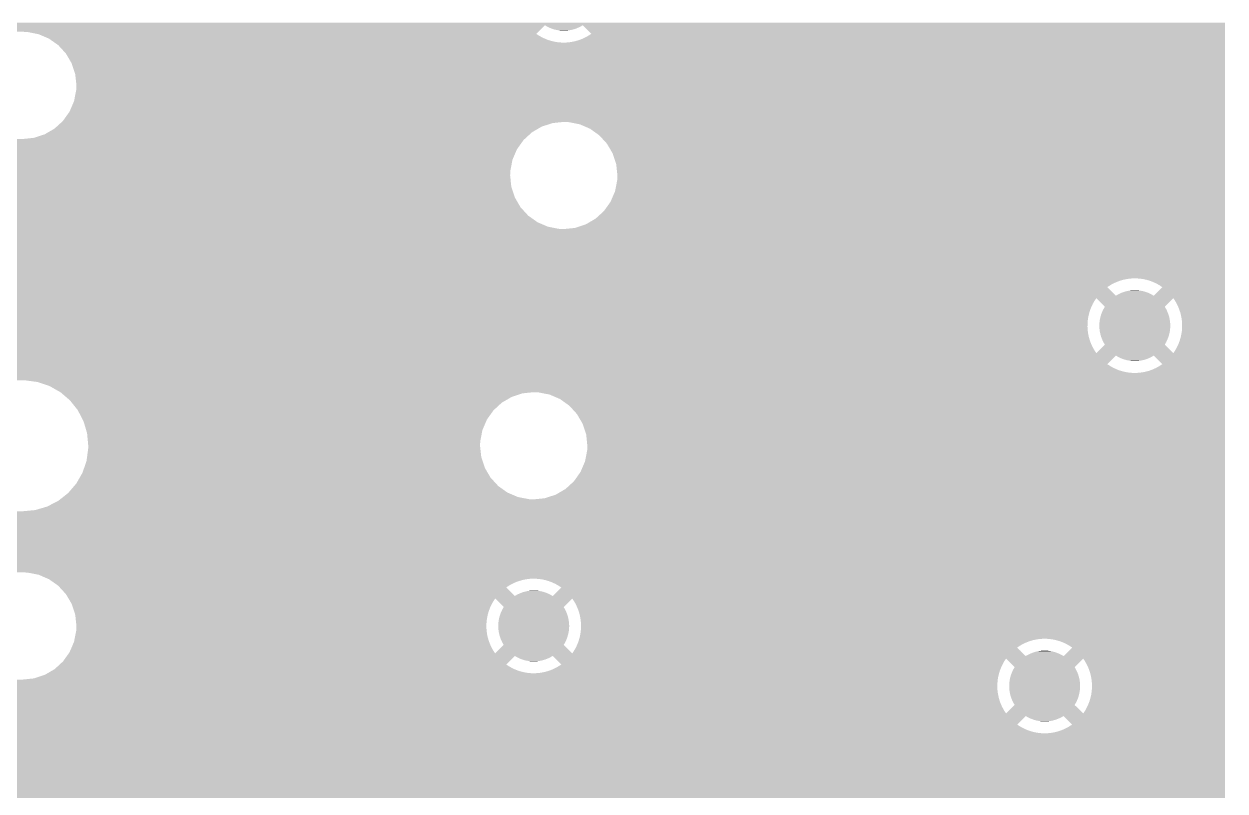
# Model space of a CAD drawing. Extents: x 295 to 953, y 10 to 290.
# Drawn here: x 526.61 to 549.96, y 198.64 to 213.56 of the extents above; entities that cross this region are included whole.
import ezdxf

# ---------------------------------------------------------------- set-up
doc = ezdxf.new("R2010")
doc.units = 0
doc.header["$LTSCALE"] = 5
doc.header["$MEASUREMENT"] = 0
doc.layers.add('GND', color=7, linetype='CONTINUOUS')

msp = doc.modelspace()

# ---------------------------------------------------------------- linework, layer by layer
at = {"layer": 'GND'}
for points in [[(522.43, 213.536), (522.402, 213.584), (549.956, 213.536), (549.956, 213.584)], [(522.459, 213.478), (522.43, 213.536), (536.677, 213.478), (536.735, 213.536)], [(522.484, 213.417), (522.459, 213.478), (536.617, 213.417), (536.677, 213.478)], [(522.487, 213.409), (522.484, 213.417), (536.608, 213.409), (536.617, 213.417)], [(526.68, 213.405), (526.588, 213.409), (536.604, 213.405), (536.608, 213.409)], [(526.859, 213.369), (526.68, 213.405), (536.569, 213.369), (536.604, 213.405)], [(526.896, 213.362), (526.859, 213.369), (536.58, 213.362), (536.569, 213.369)], [(536.77, 213.516), (536.735, 213.536), (537.438, 213.516), (537.471, 213.536)], [(536.784, 213.507), (536.77, 213.516), (537.421, 213.507), (537.438, 213.516)], [(536.82, 213.491), (536.784, 213.507), (537.388, 213.491), (537.421, 213.507)], [(536.836, 213.483), (536.82, 213.491), (537.369, 213.483), (537.388, 213.491)], [(536.873, 213.469), (536.836, 213.483), (537.335, 213.469), (537.369, 213.483)], [(536.889, 213.463), (536.873, 213.469), (537.316, 213.463), (537.335, 213.469)], [(536.928, 213.452), (536.889, 213.463), (537.281, 213.452), (537.316, 213.463)], [(536.944, 213.448), (536.928, 213.452), (537.261, 213.448), (537.281, 213.452)], [(536.984, 213.44), (536.944, 213.448), (537.225, 213.44), (537.261, 213.448)], [(536.999, 213.437), (536.984, 213.44), (537.204, 213.437), (537.225, 213.44)], [(537.042, 213.432), (536.999, 213.437), (537.169, 213.432), (537.204, 213.437)], [(537.056, 213.431), (537.042, 213.432), (537.142, 213.431), (537.169, 213.432)], [(537.112, 213.429), (537.056, 213.431), (537.112, 213.429), (537.142, 213.431)], [(537.638, 213.369), (537.471, 213.536), (549.956, 213.369), (549.956, 213.536)], [(537.617, 213.355), (537.638, 213.369), (549.956, 213.355), (549.956, 213.369)], [(526.963, 213.333), (526.896, 213.362), (536.624, 213.333), (536.58, 213.362)], [(527.038, 213.301), (526.963, 213.333), (536.681, 213.301), (536.624, 213.333)], [(527.098, 213.275), (527.038, 213.301), (536.736, 213.275), (536.681, 213.301)], [(527.101, 213.273), (527.098, 213.275), (536.74, 213.273), (536.736, 213.275)], [(527.135, 213.249), (527.101, 213.273), (536.801, 213.249), (536.74, 213.273)], [(527.162, 213.23), (527.135, 213.249), (536.864, 213.23), (536.801, 213.249)], [(527.183, 213.215), (527.162, 213.23), (536.928, 213.215), (536.864, 213.23)], [(527.197, 213.205), (527.183, 213.215), (536.993, 213.205), (536.928, 213.215)], [(527.205, 213.2), (527.197, 213.205), (537.058, 213.2), (536.993, 213.205)], [(527.206, 213.199), (527.205, 213.2), (537.123, 213.199), (537.058, 213.2)], [(527.278, 213.148), (527.206, 213.199), (549.956, 213.148), (549.956, 213.199)], [(527.427, 212.985), (527.278, 213.148), (549.956, 212.985), (549.956, 213.148)], [(537.123, 213.199), (537.189, 213.202), (549.956, 213.199), (549.956, 213.202)], [(537.189, 213.202), (537.254, 213.211), (549.956, 213.202), (549.956, 213.211)], [(537.254, 213.211), (537.318, 213.224), (549.956, 213.211), (549.956, 213.224)], [(537.318, 213.224), (537.381, 213.242), (549.956, 213.224), (549.956, 213.242)], [(537.381, 213.242), (537.443, 213.264), (549.956, 213.242), (549.956, 213.264)], [(537.443, 213.264), (537.503, 213.29), (549.956, 213.264), (549.956, 213.29)], [(537.503, 213.29), (537.561, 213.32), (549.956, 213.29), (549.956, 213.32)], [(537.561, 213.32), (537.617, 213.355), (549.956, 213.32), (549.956, 213.355)], [(527.538, 212.795), (527.427, 212.985), (549.956, 212.795), (549.956, 212.985)], [(527.607, 212.585), (527.538, 212.795), (549.956, 212.585), (549.956, 212.795)], [(527.631, 212.366), (527.607, 212.585), (549.956, 212.366), (549.956, 212.585)], [(527.584, 212.058), (527.626, 212.274), (549.956, 212.058), (549.956, 212.274)], [(527.626, 212.274), (527.631, 212.366), (549.956, 212.274), (549.956, 212.366)], [(527.497, 211.855), (527.584, 212.058), (549.956, 211.855), (549.956, 212.058)], [(527.369, 211.676), (527.497, 211.855), (549.956, 211.676), (549.956, 211.855)], [(527.08, 211.453), (527.207, 211.527), (536.484, 211.453), (536.611, 211.527)], [(527.207, 211.527), (527.247, 211.564), (536.611, 211.527), (536.675, 211.564)], [(527.247, 211.564), (527.323, 211.633), (536.675, 211.564), (536.884, 211.633)], [(527.323, 211.633), (527.348, 211.656), (536.884, 211.633), (537.103, 211.656)], [(527.348, 211.656), (527.369, 211.676), (549.956, 211.656), (549.956, 211.676)], [(537.195, 211.652), (537.103, 211.656), (549.956, 211.652), (549.956, 211.656)], [(537.279, 211.636), (537.195, 211.652), (549.956, 211.636), (549.956, 211.652)], [(537.412, 211.61), (537.279, 211.636), (549.956, 211.61), (549.956, 211.636)], [(537.614, 211.523), (537.412, 211.61), (549.956, 211.523), (549.956, 211.61)], [(537.794, 211.395), (537.614, 211.523), (549.956, 211.395), (549.956, 211.523)], [(517.399, 211.21), (517.446, 211.291), (536.255, 211.21), (536.313, 211.291)], [(517.446, 211.291), (517.452, 211.304), (536.313, 211.291), (536.322, 211.304)], [(517.452, 211.304), (517.462, 211.323), (536.322, 211.304), (536.343, 211.323)], [(526.588, 211.323), (526.807, 211.347), (536.343, 211.323), (536.368, 211.347)], [(526.807, 211.347), (527.016, 211.415), (536.368, 211.347), (536.444, 211.415)], [(527.016, 211.415), (527.08, 211.453), (536.444, 211.415), (536.484, 211.453)], [(537.943, 211.232), (537.794, 211.395), (549.956, 211.232), (549.956, 211.395)], [(511.399, 211.124), (511.399, 211.131), (536.194, 211.124), (536.199, 211.131)], [(511.399, 210.952), (511.399, 211.124), (536.12, 210.952), (536.194, 211.124)], [(517.347, 211.131), (517.399, 211.21), (536.199, 211.131), (536.255, 211.21)], [(538.054, 211.042), (537.943, 211.232), (549.956, 211.042), (549.956, 211.232)], [(538.123, 210.833), (538.054, 211.042), (549.956, 210.833), (549.956, 211.042)], [(516.565, 210.922), (516.535, 210.952), (536.107, 210.922), (536.12, 210.952)], [(516.781, 210.705), (516.565, 210.922), (536.065, 210.705), (536.107, 210.922)], [(538.146, 210.613), (538.123, 210.833), (549.956, 210.613), (549.956, 210.833)], [(516.677, 210.529), (516.759, 210.575), (536.07, 210.529), (536.065, 210.575)], [(516.759, 210.575), (516.818, 210.613), (536.065, 210.575), (536.061, 210.613)], [(516.852, 210.635), (516.781, 210.705), (536.062, 210.635), (536.065, 210.705)], [(516.818, 210.613), (516.838, 210.626), (536.061, 210.613), (536.061, 210.626)], [(516.838, 210.626), (516.852, 210.635), (536.061, 210.626), (536.062, 210.635)], [(538.142, 210.522), (538.146, 210.613), (549.956, 210.522), (549.956, 210.613)], [(516.053, 210.324), (516.146, 210.339), (536.107, 210.324), (536.102, 210.339)], [(516.146, 210.339), (516.238, 210.36), (536.102, 210.339), (536.095, 210.36)], [(516.238, 210.36), (516.329, 210.385), (536.095, 210.36), (536.087, 210.385)], [(516.329, 210.385), (516.357, 210.394), (536.087, 210.385), (536.084, 210.394)], [(516.357, 210.394), (516.419, 210.414), (536.084, 210.394), (536.082, 210.414)], [(516.419, 210.414), (516.506, 210.448), (536.082, 210.414), (536.078, 210.448)], [(516.506, 210.448), (516.593, 210.486), (536.078, 210.448), (536.074, 210.486)], [(516.593, 210.486), (516.677, 210.529), (536.074, 210.486), (536.07, 210.529)], [(538.1, 210.305), (538.142, 210.522), (549.956, 210.305), (549.956, 210.522)], [(511.399, 210.185), (511.399, 210.304), (536.153, 210.185), (536.114, 210.304)], [(511.399, 209.994), (511.399, 210.185), (536.264, 209.994), (536.153, 210.185)], [(515.772, 210.304), (515.866, 210.306), (536.114, 210.304), (536.113, 210.306)], [(515.866, 210.306), (515.96, 210.312), (536.113, 210.306), (536.111, 210.312)], [(515.96, 210.312), (516.053, 210.324), (536.111, 210.312), (536.107, 210.324)], [(537.885, 209.923), (538.013, 210.103), (549.956, 209.923), (549.956, 210.103)], [(538.013, 210.103), (538.1, 210.305), (549.956, 210.103), (549.956, 210.305)], [(511.399, 209.832), (511.399, 209.994), (536.413, 209.832), (536.264, 209.994)], [(537.722, 209.774), (537.885, 209.923), (549.956, 209.774), (549.956, 209.923)], [(511.399, 209.704), (511.399, 209.832), (536.593, 209.704), (536.413, 209.832)], [(511.399, 209.617), (511.399, 209.704), (536.795, 209.617), (536.593, 209.704)], [(537.323, 209.594), (537.532, 209.663), (549.956, 209.594), (549.956, 209.663)], [(537.532, 209.663), (537.722, 209.774), (549.956, 209.663), (549.956, 209.774)], [(511.399, 209.575), (511.399, 209.617), (537.012, 209.575), (536.795, 209.617)], [(511.399, 209.571), (511.399, 209.575), (537.103, 209.571), (537.012, 209.575)], [(511.399, 208.715), (511.399, 209.571), (549.956, 208.715), (549.956, 209.571)], [(537.103, 209.571), (537.323, 209.594), (549.956, 209.571), (549.956, 209.594)], [(511.399, 208.612), (511.399, 208.715), (549.956, 208.612), (549.956, 208.715)], [(511.399, 208.609), (511.399, 208.612), (548.118, 208.609), (548.183, 208.612)], [(511.399, 208.6), (511.399, 208.609), (548.053, 208.6), (548.118, 208.609)], [(511.399, 208.587), (511.399, 208.6), (547.988, 208.587), (548.053, 208.6)], [(511.399, 208.569), (511.399, 208.587), (547.925, 208.569), (547.988, 208.587)], [(511.399, 208.547), (511.399, 208.569), (547.863, 208.547), (547.925, 208.569)], [(511.399, 208.521), (511.399, 208.547), (547.803, 208.521), (547.863, 208.547)], [(511.399, 208.491), (511.399, 208.521), (547.745, 208.491), (547.803, 208.521)], [(511.399, 208.456), (511.399, 208.491), (547.69, 208.456), (547.745, 208.491)], [(548.249, 208.611), (548.183, 208.612), (549.956, 208.611), (549.956, 208.612)], [(548.314, 208.606), (548.249, 208.611), (549.956, 208.606), (549.956, 208.611)], [(548.379, 208.596), (548.314, 208.606), (549.956, 208.596), (549.956, 208.606)], [(548.443, 208.581), (548.379, 208.596), (549.956, 208.581), (549.956, 208.596)], [(548.505, 208.562), (548.443, 208.581), (549.956, 208.562), (549.956, 208.581)], [(548.566, 208.538), (548.505, 208.562), (549.956, 208.538), (549.956, 208.562)], [(548.626, 208.51), (548.566, 208.538), (549.956, 208.51), (549.956, 208.538)], [(548.683, 208.478), (548.626, 208.51), (549.956, 208.478), (549.956, 208.51)], [(548.737, 208.441), (548.683, 208.478), (549.956, 208.441), (549.956, 208.478)], [(511.399, 208.441), (511.399, 208.456), (547.669, 208.441), (547.69, 208.456)], [(511.399, 208.353), (511.399, 208.441), (547.758, 208.353), (547.669, 208.441)], [(515.882, 208.35), (515.788, 208.353), (547.761, 208.35), (547.758, 208.353)], [(515.976, 208.342), (515.882, 208.35), (547.768, 208.342), (547.761, 208.35)], [(516.07, 208.33), (515.976, 208.342), (547.78, 208.33), (547.768, 208.342)], [(516.162, 208.314), (516.07, 208.33), (547.797, 208.314), (547.78, 208.33)], [(516.254, 208.292), (516.162, 208.314), (547.818, 208.292), (547.797, 208.314)], [(516.314, 208.275), (516.254, 208.292), (547.835, 208.275), (547.818, 208.292)], [(516.345, 208.267), (516.314, 208.275), (549.956, 208.267), (549.956, 208.275)], [(516.434, 208.236), (516.345, 208.267), (549.956, 208.236), (549.956, 208.267)], [(516.459, 208.227), (516.434, 208.236), (549.956, 208.227), (549.956, 208.236)], [(547.835, 208.275), (547.868, 208.295), (548.571, 208.275), (548.537, 208.295)], [(547.868, 208.295), (547.885, 208.304), (548.537, 208.295), (548.522, 208.304)], [(547.885, 208.304), (547.919, 208.32), (548.522, 208.304), (548.486, 208.32)], [(547.919, 208.32), (547.937, 208.328), (548.486, 208.32), (548.471, 208.328)], [(547.937, 208.328), (547.972, 208.342), (548.471, 208.328), (548.433, 208.342)], [(547.972, 208.342), (547.991, 208.348), (548.433, 208.342), (548.417, 208.348)], [(547.991, 208.348), (548.026, 208.359), (548.417, 208.348), (548.379, 208.359)], [(548.026, 208.359), (548.046, 208.363), (548.379, 208.359), (548.363, 208.363)], [(548.046, 208.363), (548.081, 208.371), (548.363, 208.363), (548.322, 208.371)], [(548.081, 208.371), (548.103, 208.374), (548.322, 208.371), (548.307, 208.374)], [(548.103, 208.374), (548.137, 208.379), (548.307, 208.374), (548.264, 208.379)], [(548.137, 208.379), (548.165, 208.38), (548.264, 208.379), (548.251, 208.38)], [(548.165, 208.38), (548.194, 208.382), (548.251, 208.38), (548.194, 208.382)], [(548.571, 208.275), (548.737, 208.441), (549.956, 208.275), (549.956, 208.441)], [(516.522, 208.202), (516.459, 208.227), (547.438, 208.202), (547.454, 208.227)], [(516.587, 208.172), (516.522, 208.202), (547.418, 208.172), (547.438, 208.202)], [(516.607, 208.163), (516.587, 208.172), (547.413, 208.163), (547.418, 208.172)], [(516.691, 208.12), (516.607, 208.163), (547.388, 208.12), (547.413, 208.163)], [(516.699, 208.115), (516.691, 208.12), (547.386, 208.115), (547.388, 208.12)], [(516.773, 208.072), (516.699, 208.115), (547.366, 208.072), (547.386, 208.115)], [(516.799, 208.056), (516.773, 208.072), (547.358, 208.056), (547.366, 208.072)], [(516.852, 208.021), (516.799, 208.056), (547.344, 208.021), (547.358, 208.056)], [(516.825, 207.994), (516.852, 208.021), (547.334, 207.994), (547.344, 208.021)], [(547.62, 208.061), (547.454, 208.227), (548.786, 208.061), (548.952, 208.227)], [(547.572, 207.968), (547.592, 208.011), (548.835, 207.968), (548.814, 208.011)], [(547.592, 208.011), (547.597, 208.019), (548.814, 208.011), (548.81, 208.019)], [(547.597, 208.019), (547.62, 208.06), (548.81, 208.019), (548.786, 208.06)], [(547.62, 208.06), (547.62, 208.061), (548.786, 208.06), (548.786, 208.061)], [(548.978, 208.189), (548.952, 208.227), (549.956, 208.189), (549.956, 208.227)], [(549.011, 208.133), (548.978, 208.189), (549.956, 208.133), (549.956, 208.189)], [(549.04, 208.074), (549.011, 208.133), (549.956, 208.074), (549.956, 208.133)], [(549.065, 208.013), (549.04, 208.074), (549.956, 208.013), (549.956, 208.074)], [(549.086, 207.951), (549.065, 208.013), (549.956, 207.951), (549.956, 208.013)], [(516.568, 207.738), (516.634, 207.803), (547.284, 207.738), (547.29, 207.803)], [(516.634, 207.803), (516.698, 207.868), (547.29, 207.803), (547.3, 207.868)], [(516.698, 207.868), (516.762, 207.932), (547.3, 207.868), (547.315, 207.932)], [(516.762, 207.932), (516.825, 207.994), (547.315, 207.932), (547.334, 207.994)], [(547.516, 207.749), (547.522, 207.796), (548.89, 207.749), (548.884, 207.796)], [(547.522, 207.796), (547.523, 207.805), (548.884, 207.796), (548.883, 207.805)], [(547.523, 207.805), (547.533, 207.852), (548.883, 207.805), (548.873, 207.852)], [(547.533, 207.852), (547.535, 207.861), (548.873, 207.852), (548.872, 207.861)], [(547.535, 207.861), (547.548, 207.907), (548.872, 207.861), (548.858, 207.907)], [(547.548, 207.907), (547.551, 207.915), (548.858, 207.907), (548.855, 207.915)], [(547.551, 207.915), (547.568, 207.96), (548.855, 207.915), (548.838, 207.96)], [(547.568, 207.96), (547.572, 207.968), (548.838, 207.96), (548.835, 207.968)], [(549.102, 207.888), (549.086, 207.951), (549.956, 207.888), (549.956, 207.951)], [(549.114, 207.823), (549.102, 207.888), (549.956, 207.823), (549.956, 207.888)], [(549.121, 207.758), (549.114, 207.823), (549.956, 207.758), (549.956, 207.823)], [(511.399, 207.672), (511.399, 207.704), (547.283, 207.672), (547.284, 207.704)], [(511.399, 207.607), (511.399, 207.672), (547.287, 207.607), (547.283, 207.672)], [(511.399, 207.542), (511.399, 207.607), (547.295, 207.542), (547.287, 207.607)], [(511.399, 207.526), (511.399, 207.542), (547.299, 207.526), (547.295, 207.542)], [(516.535, 207.704), (516.568, 207.738), (547.284, 207.704), (547.284, 207.738)], [(547.514, 207.692), (547.515, 207.74), (548.893, 207.692), (548.891, 207.74)], [(547.516, 207.645), (547.514, 207.692), (548.891, 207.645), (548.893, 207.692)], [(547.515, 207.74), (547.516, 207.749), (548.891, 207.74), (548.89, 207.749)], [(547.516, 207.636), (547.516, 207.645), (548.89, 207.636), (548.891, 207.645)], [(547.522, 207.588), (547.516, 207.636), (548.885, 207.588), (548.89, 207.636)], [(547.523, 207.579), (547.522, 207.588), (548.883, 207.579), (548.885, 207.588)], [(547.533, 207.533), (547.523, 207.579), (548.874, 207.533), (548.883, 207.579)], [(547.535, 207.524), (547.533, 207.533), (548.871, 207.524), (548.874, 207.533)], [(549.106, 207.517), (549.117, 207.582), (549.956, 207.517), (549.956, 207.582)], [(549.117, 207.582), (549.122, 207.647), (549.956, 207.582), (549.956, 207.647)], [(549.123, 207.692), (549.121, 207.758), (549.956, 207.692), (549.956, 207.758)], [(549.122, 207.647), (549.123, 207.692), (549.956, 207.647), (549.956, 207.692)], [(517.378, 207.478), (517.347, 207.526), (547.308, 207.478), (547.299, 207.526)], [(517.4, 207.444), (517.378, 207.478), (547.318, 207.444), (547.308, 207.478)], [(521.667, 207.443), (521.602, 207.444), (547.318, 207.443), (547.318, 207.444)], [(521.733, 207.437), (521.667, 207.443), (547.32, 207.437), (547.318, 207.443)], [(521.798, 207.427), (521.733, 207.437), (547.322, 207.427), (547.32, 207.437)], [(521.853, 207.414), (521.798, 207.427), (547.326, 207.414), (547.322, 207.427)], [(521.861, 207.412), (521.853, 207.414), (547.327, 207.412), (547.326, 207.414)], [(521.924, 207.393), (521.861, 207.412), (547.334, 207.393), (547.327, 207.412)], [(521.985, 207.369), (521.924, 207.393), (547.342, 207.369), (547.334, 207.393)], [(522.021, 207.353), (521.985, 207.369), (547.348, 207.353), (547.342, 207.369)], [(522.045, 207.341), (522.021, 207.353), (547.353, 207.341), (547.348, 207.353)], [(522.102, 207.309), (522.045, 207.341), (547.367, 207.309), (547.353, 207.341)], [(522.127, 207.293), (522.102, 207.309), (547.374, 207.293), (547.367, 207.309)], [(547.454, 207.158), (547.62, 207.324), (548.952, 207.158), (548.786, 207.324)], [(547.548, 207.478), (547.535, 207.524), (548.858, 207.478), (548.871, 207.524)], [(547.551, 207.469), (547.548, 207.478), (548.855, 207.469), (548.858, 207.478)], [(547.568, 207.425), (547.551, 207.469), (548.838, 207.425), (548.855, 207.469)], [(547.571, 207.417), (547.568, 207.425), (548.835, 207.417), (548.838, 207.425)], [(547.592, 207.374), (547.571, 207.417), (548.814, 207.374), (548.835, 207.417)], [(547.596, 207.365), (547.592, 207.374), (548.81, 207.365), (548.814, 207.374)], [(547.62, 207.324), (547.596, 207.365), (548.786, 207.324), (548.81, 207.365)], [(549.021, 207.27), (549.049, 207.329), (549.956, 207.27), (549.956, 207.329)], [(549.049, 207.329), (549.072, 207.39), (549.956, 207.329), (549.956, 207.39)], [(549.072, 207.39), (549.092, 207.453), (549.956, 207.39), (549.956, 207.453)], [(549.092, 207.453), (549.106, 207.517), (549.956, 207.453), (549.956, 207.517)], [(517.565, 207.1), (517.563, 207.107), (547.826, 207.1), (547.832, 207.107)], [(517.579, 207.058), (517.565, 207.1), (547.784, 207.058), (547.826, 207.1)], [(521.99, 207.107), (521.993, 207.11), (547.832, 207.107), (547.835, 207.11)], [(521.993, 207.11), (522.041, 207.158), (549.956, 207.11), (549.956, 207.158)], [(522.041, 207.158), (522.062, 207.179), (547.454, 207.158), (547.44, 207.179)], [(522.062, 207.179), (522.118, 207.235), (547.44, 207.179), (547.405, 207.235)], [(522.118, 207.235), (522.156, 207.273), (547.405, 207.235), (547.385, 207.273)], [(522.156, 207.273), (522.127, 207.293), (547.385, 207.273), (547.374, 207.293)], [(547.869, 207.09), (547.835, 207.11), (548.538, 207.09), (548.571, 207.11)], [(547.884, 207.081), (547.869, 207.09), (548.521, 207.081), (548.538, 207.09)], [(547.92, 207.064), (547.884, 207.081), (548.487, 207.064), (548.521, 207.081)], [(547.936, 207.057), (547.92, 207.064), (548.469, 207.057), (548.487, 207.064)], [(548.737, 206.943), (548.571, 207.11), (549.956, 206.943), (549.956, 207.11)], [(548.952, 207.158), (548.988, 207.213), (549.956, 207.158), (549.956, 207.213)], [(548.988, 207.213), (549.021, 207.27), (549.956, 207.213), (549.956, 207.27)], [(522.397, 207.021), (522.371, 207.058), (547.746, 207.021), (547.784, 207.058)], [(522.43, 206.964), (522.397, 207.021), (547.69, 206.964), (547.746, 207.021)], [(522.44, 206.943), (522.43, 206.964), (547.669, 206.943), (547.69, 206.964)], [(522.459, 206.907), (522.44, 206.943), (547.724, 206.907), (547.669, 206.943)], [(522.459, 206.906), (522.459, 206.907), (547.726, 206.906), (547.724, 206.907)], [(522.472, 206.875), (522.459, 206.906), (547.781, 206.875), (547.726, 206.906)], [(522.484, 206.847), (522.472, 206.875), (547.84, 206.847), (547.781, 206.875)], [(522.484, 206.845), (522.484, 206.847), (547.845, 206.845), (547.84, 206.847)], [(522.492, 206.823), (522.484, 206.845), (547.901, 206.823), (547.845, 206.845)], [(547.973, 207.043), (547.936, 207.057), (548.435, 207.043), (548.469, 207.057)], [(547.989, 207.037), (547.973, 207.043), (548.416, 207.037), (548.435, 207.043)], [(548.028, 207.026), (547.989, 207.037), (548.381, 207.026), (548.416, 207.037)], [(548.043, 207.022), (548.028, 207.026), (548.361, 207.022), (548.381, 207.026)], [(548.084, 207.014), (548.043, 207.022), (548.325, 207.014), (548.361, 207.022)], [(548.099, 207.011), (548.084, 207.014), (548.303, 207.011), (548.325, 207.014)], [(548.142, 207.006), (548.099, 207.011), (548.269, 207.006), (548.303, 207.011)], [(548.156, 207.005), (548.142, 207.006), (548.241, 207.005), (548.269, 207.006)], [(548.212, 207.003), (548.156, 207.005), (548.212, 207.003), (548.241, 207.005)], [(548.481, 206.815), (548.543, 206.837), (549.956, 206.815), (549.956, 206.837)], [(548.543, 206.837), (548.603, 206.864), (549.956, 206.837), (549.956, 206.864)], [(548.603, 206.864), (548.661, 206.894), (549.956, 206.864), (549.956, 206.894)], [(548.661, 206.894), (548.717, 206.929), (549.956, 206.894), (549.956, 206.929)], [(548.717, 206.929), (548.737, 206.943), (549.956, 206.929), (549.956, 206.943)], [(522.498, 206.804), (522.492, 206.823), (547.964, 206.804), (547.901, 206.823)], [(522.503, 206.789), (522.498, 206.804), (548.028, 206.789), (547.964, 206.804)], [(522.505, 206.783), (522.503, 206.789), (548.068, 206.783), (548.028, 206.789)], [(522.506, 206.779), (522.505, 206.783), (548.092, 206.779), (548.068, 206.783)], [(522.507, 206.773), (522.506, 206.779), (548.158, 206.773), (548.092, 206.779)], [(522.508, 206.773), (522.507, 206.773), (548.223, 206.773), (548.158, 206.773)], [(522.521, 206.719), (522.508, 206.773), (549.956, 206.719), (549.956, 206.773)], [(522.533, 206.655), (522.521, 206.719), (549.956, 206.655), (549.956, 206.719)], [(522.536, 206.629), (522.533, 206.655), (549.956, 206.629), (549.956, 206.655)], [(526.636, 206.628), (526.588, 206.629), (549.956, 206.628), (549.956, 206.629)], [(526.877, 206.596), (526.636, 206.628), (549.956, 206.596), (549.956, 206.628)], [(527.108, 206.518), (526.877, 206.596), (549.956, 206.518), (549.956, 206.596)], [(548.223, 206.773), (548.289, 206.776), (549.956, 206.773), (549.956, 206.776)], [(548.289, 206.776), (548.354, 206.785), (549.956, 206.776), (549.956, 206.785)], [(548.354, 206.785), (548.418, 206.798), (549.956, 206.785), (549.956, 206.798)], [(548.418, 206.798), (548.481, 206.815), (549.956, 206.798), (549.956, 206.815)], [(527.319, 206.398), (527.108, 206.518), (549.956, 206.398), (549.956, 206.518)], [(527.32, 206.398), (527.319, 206.398), (536.511, 206.398), (536.519, 206.398)], [(527.346, 206.375), (527.32, 206.398), (536.3, 206.375), (536.511, 206.398)], [(527.427, 206.306), (527.346, 206.375), (536.091, 206.306), (536.3, 206.375)], [(536.611, 206.394), (536.519, 206.398), (549.956, 206.394), (549.956, 206.398)], [(536.827, 206.352), (536.611, 206.394), (549.956, 206.352), (549.956, 206.394)], [(527.505, 206.239), (527.427, 206.306), (535.976, 206.239), (536.091, 206.306)], [(527.54, 206.195), (527.505, 206.239), (535.9, 206.195), (535.976, 206.239)], [(527.657, 206.048), (527.54, 206.195), (535.74, 206.048), (535.9, 206.195)], [(537.03, 206.265), (536.827, 206.352), (549.956, 206.265), (549.956, 206.352)], [(537.21, 206.137), (537.03, 206.265), (549.956, 206.137), (549.956, 206.265)], [(537.358, 205.975), (537.21, 206.137), (549.956, 205.975), (549.956, 206.137)], [(527.658, 206.046), (527.657, 206.048), (535.738, 206.046), (535.74, 206.048)], [(527.751, 205.866), (527.658, 206.046), (535.61, 205.866), (535.738, 206.046)], [(537.47, 205.784), (537.358, 205.975), (549.956, 205.784), (549.956, 205.975)], [(527.769, 205.832), (527.751, 205.866), (535.595, 205.832), (535.61, 205.866)], [(527.819, 205.664), (527.769, 205.832), (535.523, 205.664), (535.595, 205.832)], [(527.838, 205.598), (527.819, 205.664), (535.51, 205.598), (535.523, 205.664)], [(537.539, 205.575), (537.47, 205.784), (549.956, 205.575), (549.956, 205.784)], [(527.852, 205.447), (527.838, 205.598), (535.48, 205.447), (535.51, 205.598)], [(527.861, 205.356), (527.852, 205.447), (535.476, 205.356), (535.48, 205.447)], [(537.562, 205.356), (537.539, 205.575), (549.956, 205.356), (549.956, 205.575)], [(527.837, 205.136), (527.86, 205.308), (535.5, 205.136), (535.481, 205.308)], [(527.86, 205.308), (527.861, 205.356), (535.481, 205.308), (535.476, 205.356)], [(537.515, 205.047), (537.558, 205.264), (549.956, 205.047), (549.956, 205.264)], [(537.558, 205.264), (537.562, 205.356), (549.956, 205.264), (549.956, 205.356)], [(527.781, 204.927), (527.828, 205.066), (535.569, 204.927), (535.523, 205.066)], [(527.828, 205.066), (527.837, 205.136), (535.523, 205.066), (535.5, 205.136)], [(537.428, 204.845), (537.515, 205.047), (549.956, 204.845), (549.956, 205.047)], [(527.63, 204.623), (527.694, 204.737), (535.784, 204.623), (535.68, 204.737)], [(527.694, 204.737), (527.75, 204.835), (535.68, 204.737), (535.622, 204.835)], [(527.75, 204.835), (527.781, 204.927), (535.622, 204.835), (535.569, 204.927)], [(537.301, 204.665), (537.428, 204.845), (549.956, 204.665), (549.956, 204.845)], [(527.478, 204.446), (527.588, 204.574), (536.008, 204.446), (535.829, 204.574)], [(527.588, 204.574), (527.63, 204.623), (535.829, 204.574), (535.784, 204.623)], [(536.948, 204.405), (537.138, 204.516), (549.956, 204.405), (549.956, 204.516)], [(537.138, 204.516), (537.301, 204.665), (549.956, 204.516), (549.956, 204.665)], [(527.064, 204.174), (527.28, 204.287), (549.956, 204.174), (549.956, 204.287)], [(527.28, 204.287), (527.313, 204.313), (549.956, 204.287), (549.956, 204.313)], [(527.313, 204.313), (527.318, 204.317), (536.519, 204.313), (536.427, 204.317)], [(527.318, 204.317), (527.372, 204.359), (536.427, 204.317), (536.211, 204.359)], [(527.372, 204.359), (527.471, 204.438), (536.211, 204.359), (536.027, 204.438)], [(527.471, 204.438), (527.478, 204.446), (536.027, 204.438), (536.008, 204.446)], [(536.519, 204.313), (536.712, 204.333), (549.956, 204.313), (549.956, 204.333)], [(536.712, 204.333), (536.738, 204.336), (549.956, 204.333), (549.956, 204.336)], [(536.738, 204.336), (536.948, 204.405), (549.956, 204.336), (549.956, 204.405)], [(511.399, 202.893), (511.399, 204.082), (549.956, 202.893), (549.956, 204.082)], [(526.588, 204.082), (526.83, 204.105), (549.956, 204.082), (549.956, 204.105)], [(526.83, 204.105), (527.064, 204.174), (549.956, 204.105), (549.956, 204.174)], [(526.68, 202.889), (526.588, 202.893), (549.956, 202.889), (549.956, 202.893)], [(526.896, 202.847), (526.68, 202.889), (549.956, 202.847), (549.956, 202.889)], [(527.074, 202.77), (526.896, 202.847), (549.956, 202.77), (549.956, 202.847)], [(527.082, 202.767), (527.074, 202.77), (536.434, 202.767), (536.499, 202.77)], [(527.098, 202.76), (527.082, 202.767), (536.38, 202.76), (536.434, 202.767)], [(527.101, 202.758), (527.098, 202.76), (536.369, 202.758), (536.38, 202.76)], [(527.119, 202.745), (527.101, 202.758), (536.304, 202.745), (536.369, 202.758)], [(527.144, 202.727), (527.119, 202.745), (536.241, 202.727), (536.304, 202.745)], [(527.175, 202.705), (527.144, 202.727), (536.179, 202.705), (536.241, 202.727)], [(527.212, 202.679), (527.175, 202.705), (536.119, 202.679), (536.179, 202.705)], [(527.255, 202.649), (527.212, 202.679), (536.061, 202.649), (536.119, 202.679)], [(527.278, 202.632), (527.255, 202.649), (536.035, 202.632), (536.061, 202.649)], [(527.295, 202.614), (527.278, 202.632), (536.006, 202.614), (536.035, 202.632)], [(536.565, 202.769), (536.499, 202.77), (549.956, 202.769), (549.956, 202.77)], [(536.63, 202.764), (536.565, 202.769), (549.956, 202.764), (549.956, 202.769)], [(536.695, 202.754), (536.63, 202.764), (549.956, 202.754), (549.956, 202.764)], [(536.759, 202.739), (536.695, 202.754), (549.956, 202.739), (549.956, 202.754)], [(536.821, 202.72), (536.759, 202.739), (549.956, 202.72), (549.956, 202.739)], [(536.882, 202.696), (536.821, 202.72), (549.956, 202.696), (549.956, 202.72)], [(536.942, 202.668), (536.882, 202.696), (549.956, 202.668), (549.956, 202.696)], [(536.999, 202.636), (536.942, 202.668), (549.956, 202.636), (549.956, 202.668)], [(537.053, 202.599), (536.999, 202.636), (549.956, 202.599), (549.956, 202.636)], [(527.308, 202.599), (527.295, 202.614), (535.985, 202.599), (536.006, 202.614)], [(527.427, 202.469), (527.308, 202.599), (536.115, 202.469), (535.985, 202.599)], [(527.448, 202.433), (527.427, 202.469), (536.151, 202.433), (536.115, 202.469)], [(527.477, 202.385), (527.448, 202.433), (549.956, 202.385), (549.956, 202.433)], [(536.151, 202.433), (536.184, 202.453), (536.887, 202.433), (536.853, 202.453)], [(536.184, 202.453), (536.201, 202.462), (536.853, 202.453), (536.838, 202.462)], [(536.201, 202.462), (536.235, 202.478), (536.838, 202.462), (536.802, 202.478)], [(536.235, 202.478), (536.253, 202.486), (536.802, 202.478), (536.787, 202.486)], [(536.253, 202.486), (536.288, 202.5), (536.787, 202.486), (536.749, 202.5)], [(536.288, 202.5), (536.307, 202.506), (536.749, 202.5), (536.733, 202.506)], [(536.307, 202.506), (536.342, 202.517), (536.733, 202.506), (536.695, 202.517)], [(536.342, 202.517), (536.362, 202.521), (536.695, 202.517), (536.679, 202.521)], [(536.362, 202.521), (536.397, 202.529), (536.679, 202.521), (536.638, 202.529)], [(536.397, 202.529), (536.419, 202.532), (536.638, 202.529), (536.623, 202.532)], [(536.419, 202.532), (536.453, 202.537), (536.623, 202.532), (536.58, 202.537)], [(536.453, 202.537), (536.481, 202.538), (536.58, 202.537), (536.567, 202.538)], [(536.481, 202.538), (536.51, 202.54), (536.567, 202.538), (536.51, 202.54)], [(536.887, 202.433), (537.053, 202.599), (549.956, 202.433), (549.956, 202.599)], [(527.509, 202.33), (527.477, 202.385), (535.734, 202.33), (535.77, 202.385)], [(527.538, 202.279), (527.509, 202.33), (535.705, 202.279), (535.734, 202.33)], [(527.54, 202.273), (527.538, 202.279), (535.702, 202.273), (535.705, 202.279)], [(527.56, 202.214), (527.54, 202.273), (535.674, 202.214), (535.702, 202.273)], [(527.58, 202.152), (527.56, 202.214), (535.65, 202.152), (535.674, 202.214)], [(535.936, 202.219), (535.77, 202.385), (537.102, 202.219), (537.268, 202.385)], [(535.888, 202.126), (535.908, 202.169), (537.151, 202.126), (537.13, 202.169)], [(535.908, 202.169), (535.913, 202.177), (537.13, 202.169), (537.126, 202.177)], [(535.913, 202.177), (535.936, 202.218), (537.126, 202.177), (537.102, 202.218)], [(535.936, 202.218), (535.936, 202.219), (537.102, 202.218), (537.102, 202.219)], [(537.294, 202.347), (537.268, 202.385), (549.956, 202.347), (549.956, 202.385)], [(537.327, 202.291), (537.294, 202.347), (549.956, 202.291), (549.956, 202.347)], [(537.356, 202.232), (537.327, 202.291), (549.956, 202.232), (549.956, 202.291)], [(537.381, 202.171), (537.356, 202.232), (549.956, 202.171), (549.956, 202.232)], [(537.402, 202.109), (537.381, 202.171), (549.956, 202.109), (549.956, 202.171)], [(527.601, 202.09), (527.58, 202.152), (535.631, 202.09), (535.65, 202.152)], [(527.607, 202.07), (527.601, 202.09), (535.626, 202.07), (535.631, 202.09)], [(527.612, 202.026), (527.607, 202.07), (535.616, 202.026), (535.626, 202.07)], [(527.619, 201.961), (527.612, 202.026), (535.606, 201.961), (535.616, 202.026)], [(527.626, 201.896), (527.619, 201.961), (535.6, 201.896), (535.606, 201.961)], [(535.832, 201.907), (535.838, 201.954), (537.206, 201.907), (537.2, 201.954)], [(535.838, 201.954), (535.839, 201.963), (537.2, 201.954), (537.199, 201.963)], [(535.839, 201.963), (535.849, 202.01), (537.199, 201.963), (537.189, 202.01)], [(535.849, 202.01), (535.851, 202.019), (537.189, 202.01), (537.188, 202.019)], [(535.851, 202.019), (535.864, 202.065), (537.188, 202.019), (537.174, 202.065)], [(535.864, 202.065), (535.867, 202.073), (537.174, 202.065), (537.171, 202.073)], [(535.867, 202.073), (535.884, 202.118), (537.171, 202.073), (537.154, 202.118)], [(535.884, 202.118), (535.888, 202.126), (537.154, 202.118), (537.151, 202.126)], [(537.418, 202.046), (537.402, 202.109), (549.956, 202.046), (549.956, 202.109)], [(537.43, 201.981), (537.418, 202.046), (549.956, 201.981), (549.956, 202.046)], [(537.437, 201.916), (537.43, 201.981), (549.956, 201.916), (549.956, 201.981)], [(527.602, 201.636), (527.615, 201.7), (535.624, 201.636), (535.611, 201.7)], [(527.615, 201.7), (527.626, 201.759), (535.611, 201.7), (535.604, 201.759)], [(527.631, 201.85), (527.626, 201.896), (535.6, 201.85), (535.6, 201.896)], [(527.626, 201.759), (527.627, 201.765), (535.604, 201.759), (535.603, 201.765)], [(527.627, 201.765), (527.63, 201.83), (535.603, 201.765), (535.599, 201.83)], [(527.63, 201.83), (527.631, 201.85), (535.599, 201.83), (535.6, 201.85)], [(535.83, 201.85), (535.831, 201.898), (537.209, 201.85), (537.207, 201.898)], [(535.832, 201.803), (535.83, 201.85), (537.207, 201.803), (537.209, 201.85)], [(535.831, 201.898), (535.832, 201.907), (537.207, 201.898), (537.206, 201.907)], [(535.832, 201.794), (535.832, 201.803), (537.206, 201.794), (537.207, 201.803)], [(535.838, 201.746), (535.832, 201.794), (537.201, 201.746), (537.206, 201.794)], [(535.839, 201.737), (535.838, 201.746), (537.199, 201.737), (537.201, 201.746)], [(535.849, 201.691), (535.839, 201.737), (537.19, 201.691), (537.199, 201.737)], [(537.422, 201.675), (537.433, 201.74), (549.956, 201.675), (549.956, 201.74)], [(537.433, 201.74), (537.438, 201.805), (549.956, 201.74), (549.956, 201.805)], [(537.439, 201.85), (537.437, 201.916), (549.956, 201.85), (549.956, 201.916)], [(537.438, 201.805), (537.439, 201.85), (549.956, 201.805), (549.956, 201.85)], [(527.545, 201.451), (527.57, 201.511), (535.69, 201.451), (535.664, 201.511)], [(527.57, 201.511), (527.584, 201.542), (535.664, 201.511), (535.653, 201.542)], [(527.584, 201.542), (527.59, 201.572), (535.653, 201.542), (535.642, 201.572)], [(527.59, 201.572), (527.602, 201.636), (535.642, 201.572), (535.624, 201.636)], [(535.77, 201.316), (535.936, 201.482), (537.268, 201.316), (537.102, 201.482)], [(535.851, 201.682), (535.849, 201.691), (537.187, 201.682), (537.19, 201.691)], [(535.864, 201.636), (535.851, 201.682), (537.174, 201.636), (537.187, 201.682)], [(535.867, 201.627), (535.864, 201.636), (537.171, 201.627), (537.174, 201.636)], [(535.884, 201.583), (535.867, 201.627), (537.154, 201.583), (537.171, 201.627)], [(535.887, 201.575), (535.884, 201.583), (537.151, 201.575), (537.154, 201.583)], [(535.908, 201.532), (535.887, 201.575), (537.13, 201.532), (537.151, 201.575)], [(535.912, 201.523), (535.908, 201.532), (537.126, 201.523), (537.13, 201.532)], [(535.936, 201.482), (535.912, 201.523), (537.102, 201.482), (537.126, 201.523)], [(537.345, 201.445), (537.361, 201.48), (545.937, 201.445), (545.993, 201.48)], [(537.361, 201.48), (537.365, 201.487), (545.993, 201.48), (546.006, 201.487)], [(537.365, 201.487), (537.374, 201.511), (546.006, 201.487), (546.051, 201.511)], [(537.374, 201.511), (537.384, 201.537), (546.051, 201.511), (546.111, 201.537)], [(537.384, 201.537), (537.388, 201.548), (546.111, 201.537), (546.142, 201.548)], [(537.388, 201.548), (537.392, 201.559), (546.142, 201.548), (546.173, 201.559)], [(537.392, 201.559), (537.397, 201.577), (546.173, 201.559), (546.236, 201.577)], [(537.397, 201.577), (537.401, 201.59), (546.236, 201.577), (546.3, 201.59)], [(537.401, 201.59), (537.404, 201.598), (546.3, 201.59), (546.365, 201.598)], [(537.404, 201.598), (537.405, 201.602), (546.365, 201.598), (546.43, 201.602)], [(537.405, 201.602), (537.408, 201.611), (549.956, 201.602), (549.956, 201.611)], [(537.408, 201.611), (537.422, 201.675), (549.956, 201.611), (549.956, 201.675)], [(546.496, 201.601), (546.43, 201.602), (549.956, 201.601), (549.956, 201.602)], [(546.561, 201.595), (546.496, 201.601), (549.956, 201.595), (549.956, 201.601)], [(546.626, 201.585), (546.561, 201.595), (549.956, 201.585), (549.956, 201.595)], [(546.69, 201.57), (546.626, 201.585), (549.956, 201.57), (549.956, 201.585)], [(546.753, 201.551), (546.69, 201.57), (549.956, 201.551), (549.956, 201.57)], [(546.814, 201.527), (546.753, 201.551), (549.956, 201.527), (549.956, 201.551)], [(546.873, 201.499), (546.814, 201.527), (549.956, 201.499), (549.956, 201.527)], [(546.93, 201.467), (546.873, 201.499), (549.956, 201.467), (549.956, 201.499)], [(546.985, 201.431), (546.93, 201.467), (549.956, 201.431), (549.956, 201.467)], [(527.369, 201.16), (527.446, 201.268), (536.044, 201.16), (536.151, 201.268)], [(527.446, 201.268), (527.48, 201.316), (546.08, 201.268), (546.031, 201.316)], [(527.48, 201.316), (527.495, 201.337), (535.77, 201.316), (535.756, 201.337)], [(527.495, 201.337), (527.497, 201.34), (535.756, 201.337), (535.754, 201.34)], [(527.497, 201.34), (527.52, 201.393), (535.754, 201.34), (535.721, 201.393)], [(527.52, 201.393), (527.545, 201.451), (535.721, 201.393), (535.69, 201.451)], [(536.185, 201.248), (536.151, 201.268), (536.854, 201.248), (536.887, 201.268)], [(536.2, 201.239), (536.185, 201.248), (536.837, 201.239), (536.854, 201.248)], [(536.236, 201.222), (536.2, 201.239), (536.803, 201.222), (536.837, 201.239)], [(536.89, 201.265), (536.887, 201.268), (546.082, 201.265), (546.08, 201.268)], [(536.938, 201.216), (536.89, 201.265), (549.956, 201.216), (549.956, 201.265)], [(537.268, 201.316), (537.304, 201.371), (546.031, 201.316), (545.977, 201.371)], [(537.304, 201.371), (537.337, 201.428), (545.977, 201.371), (545.919, 201.428)], [(537.337, 201.428), (537.338, 201.431), (545.919, 201.428), (545.916, 201.431)], [(537.338, 201.431), (537.345, 201.445), (545.916, 201.431), (545.937, 201.445)], [(546.082, 201.265), (546.116, 201.285), (546.819, 201.265), (546.784, 201.285)], [(546.116, 201.285), (546.133, 201.293), (546.784, 201.285), (546.769, 201.293)], [(546.133, 201.293), (546.166, 201.31), (546.769, 201.293), (546.734, 201.31)], [(546.166, 201.31), (546.184, 201.317), (546.734, 201.31), (546.718, 201.317)], [(546.184, 201.317), (546.219, 201.331), (546.718, 201.317), (546.681, 201.331)], [(546.219, 201.331), (546.238, 201.337), (546.681, 201.331), (546.665, 201.337)], [(546.238, 201.337), (546.273, 201.348), (546.665, 201.337), (546.626, 201.348)], [(546.273, 201.348), (546.293, 201.353), (546.626, 201.348), (546.61, 201.353)], [(546.293, 201.353), (546.329, 201.36), (546.61, 201.353), (546.57, 201.36)], [(546.329, 201.36), (546.35, 201.363), (546.57, 201.36), (546.555, 201.363)], [(546.35, 201.363), (546.385, 201.368), (546.555, 201.363), (546.512, 201.368)], [(546.385, 201.368), (546.412, 201.37), (546.512, 201.368), (546.498, 201.37)], [(546.412, 201.37), (546.441, 201.371), (546.498, 201.37), (546.441, 201.371)], [(546.819, 201.265), (546.985, 201.431), (549.956, 201.265), (549.956, 201.431)], [(527.156, 200.981), (527.196, 201.005), (536.217, 200.981), (536.156, 201.005)], [(527.196, 201.005), (527.207, 201.011), (536.156, 201.005), (536.143, 201.011)], [(527.207, 201.011), (527.231, 201.033), (536.143, 201.011), (536.097, 201.033)], [(527.231, 201.033), (527.266, 201.065), (536.097, 201.033), (536.04, 201.065)], [(527.266, 201.065), (527.305, 201.101), (536.04, 201.065), (535.985, 201.101)], [(527.305, 201.101), (527.369, 201.16), (535.985, 201.101), (536.044, 201.16)], [(536.252, 201.215), (536.236, 201.222), (536.785, 201.215), (536.803, 201.222)], [(536.289, 201.201), (536.252, 201.215), (536.751, 201.201), (536.785, 201.215)], [(536.305, 201.195), (536.289, 201.201), (536.732, 201.195), (536.751, 201.201)], [(536.344, 201.184), (536.305, 201.195), (536.697, 201.184), (536.732, 201.195)], [(536.359, 201.18), (536.344, 201.184), (536.677, 201.18), (536.697, 201.184)], [(536.4, 201.172), (536.359, 201.18), (536.641, 201.172), (536.677, 201.18)], [(536.415, 201.169), (536.4, 201.172), (536.619, 201.169), (536.641, 201.172)], [(536.458, 201.164), (536.415, 201.169), (536.585, 201.164), (536.619, 201.169)], [(536.472, 201.163), (536.458, 201.164), (536.557, 201.163), (536.585, 201.164)], [(536.528, 201.161), (536.472, 201.163), (536.528, 201.161), (536.557, 201.163)], [(536.827, 200.984), (536.859, 200.995), (545.581, 200.984), (545.586, 200.995)], [(536.859, 200.995), (536.919, 201.022), (545.586, 200.995), (545.596, 201.022)], [(536.919, 201.022), (536.964, 201.045), (545.596, 201.022), (545.605, 201.045)], [(536.993, 201.162), (536.938, 201.216), (545.665, 201.162), (545.701, 201.216)], [(536.964, 201.045), (536.977, 201.052), (545.605, 201.045), (545.609, 201.052)], [(536.977, 201.052), (537.033, 201.087), (545.609, 201.052), (545.625, 201.087)], [(537.05, 201.104), (536.993, 201.162), (545.633, 201.104), (545.665, 201.162)], [(537.033, 201.087), (537.053, 201.101), (545.625, 201.087), (545.632, 201.101)], [(537.053, 201.101), (537.05, 201.104), (545.632, 201.101), (545.633, 201.104)], [(545.868, 201.05), (545.701, 201.216), (547.033, 201.05), (547.2, 201.216)], [(545.819, 200.958), (545.839, 201.001), (547.082, 200.958), (547.061, 201.001)], [(545.839, 201.001), (545.844, 201.009), (547.061, 201.001), (547.057, 201.009)], [(545.844, 201.009), (545.868, 201.05), (547.057, 201.009), (547.033, 201.05)], [(547.225, 201.179), (547.2, 201.216), (549.956, 201.179), (549.956, 201.216)], [(547.259, 201.122), (547.225, 201.179), (549.956, 201.122), (549.956, 201.179)], [(547.288, 201.064), (547.259, 201.122), (549.956, 201.064), (549.956, 201.122)], [(547.313, 201.003), (547.288, 201.064), (549.956, 201.003), (549.956, 201.064)], [(547.334, 200.941), (547.313, 201.003), (549.956, 200.941), (549.956, 201.003)], [(517.683, 200.793), (517.682, 200.808), (545.537, 200.793), (545.539, 200.808)], [(517.688, 200.727), (517.683, 200.793), (545.532, 200.727), (545.537, 200.793)], [(526.588, 200.808), (526.807, 200.831), (545.539, 200.808), (545.543, 200.831)], [(526.807, 200.831), (526.888, 200.858), (545.543, 200.831), (545.547, 200.858)], [(526.888, 200.858), (527.016, 200.9), (545.547, 200.858), (545.557, 200.9)], [(527.016, 200.9), (527.053, 200.921), (545.557, 200.9), (545.562, 200.921)], [(527.053, 200.921), (527.069, 200.931), (545.562, 200.921), (545.565, 200.931)], [(527.069, 200.931), (527.07, 200.931), (536.539, 200.931), (536.474, 200.931)], [(527.07, 200.931), (527.08, 200.937), (536.474, 200.931), (536.408, 200.937)], [(527.08, 200.937), (527.097, 200.947), (536.408, 200.937), (536.344, 200.947)], [(527.097, 200.947), (527.123, 200.962), (536.344, 200.947), (536.28, 200.962)], [(527.123, 200.962), (527.156, 200.981), (536.28, 200.962), (536.217, 200.981)], [(536.539, 200.931), (536.605, 200.934), (545.565, 200.931), (545.566, 200.934)], [(536.605, 200.934), (536.67, 200.943), (545.566, 200.934), (545.569, 200.943)], [(536.67, 200.943), (536.734, 200.956), (545.569, 200.943), (545.573, 200.956)], [(536.734, 200.956), (536.797, 200.973), (545.573, 200.956), (545.578, 200.973)], [(536.797, 200.973), (536.827, 200.984), (545.578, 200.973), (545.581, 200.984)], [(545.764, 200.739), (545.769, 200.786), (547.138, 200.739), (547.132, 200.786)], [(545.769, 200.786), (545.771, 200.795), (547.132, 200.786), (547.131, 200.795)], [(545.771, 200.795), (545.78, 200.842), (547.131, 200.795), (547.121, 200.842)], [(545.78, 200.842), (545.782, 200.851), (547.121, 200.842), (547.119, 200.851)], [(545.782, 200.851), (545.795, 200.896), (547.119, 200.851), (547.105, 200.896)], [(545.795, 200.896), (545.799, 200.905), (547.105, 200.896), (547.103, 200.905)], [(545.799, 200.905), (545.815, 200.95), (547.103, 200.905), (547.086, 200.95)], [(545.815, 200.95), (545.819, 200.958), (547.086, 200.95), (547.082, 200.958)], [(547.35, 200.877), (547.334, 200.941), (549.956, 200.877), (549.956, 200.941)], [(547.361, 200.813), (547.35, 200.877), (549.956, 200.813), (549.956, 200.877)], [(547.368, 200.748), (547.361, 200.813), (549.956, 200.748), (549.956, 200.813)], [(517.671, 200.467), (517.677, 200.531), (545.556, 200.467), (545.543, 200.531)], [(517.677, 200.531), (517.682, 200.596), (545.543, 200.531), (545.534, 200.596)], [(517.682, 200.596), (517.687, 200.662), (545.534, 200.596), (545.531, 200.662)], [(517.687, 200.662), (517.69, 200.7), (545.531, 200.662), (545.531, 200.7)], [(517.69, 200.7), (517.688, 200.727), (545.531, 200.7), (545.532, 200.727)], [(545.761, 200.682), (545.763, 200.73), (547.14, 200.682), (547.138, 200.73)], [(545.763, 200.634), (545.761, 200.682), (547.138, 200.634), (547.14, 200.682)], [(545.763, 200.73), (545.764, 200.739), (547.138, 200.73), (547.138, 200.739)], [(545.764, 200.625), (545.763, 200.634), (547.137, 200.625), (547.138, 200.634)], [(545.769, 200.578), (545.764, 200.625), (547.132, 200.578), (547.137, 200.625)], [(545.771, 200.569), (545.769, 200.578), (547.13, 200.569), (547.132, 200.578)], [(545.78, 200.522), (545.771, 200.569), (547.121, 200.522), (547.13, 200.569)], [(547.354, 200.506), (547.364, 200.571), (549.956, 200.506), (549.956, 200.571)], [(547.364, 200.571), (547.37, 200.637), (549.956, 200.571), (549.956, 200.637)], [(547.371, 200.682), (547.368, 200.748), (549.956, 200.682), (549.956, 200.748)], [(547.37, 200.637), (547.371, 200.682), (549.956, 200.637), (549.956, 200.682)], [(517.639, 200.282), (517.653, 200.342), (545.622, 200.282), (545.595, 200.342)], [(517.653, 200.342), (517.665, 200.39), (545.595, 200.342), (545.578, 200.39)], [(517.665, 200.39), (517.666, 200.404), (545.578, 200.39), (545.573, 200.404)], [(517.666, 200.404), (517.671, 200.467), (545.573, 200.404), (545.556, 200.467)], [(545.701, 200.148), (545.868, 200.314), (547.2, 200.148), (547.033, 200.314)], [(545.782, 200.513), (545.78, 200.522), (547.119, 200.513), (547.121, 200.522)], [(545.796, 200.468), (545.782, 200.513), (547.106, 200.468), (547.119, 200.513)], [(545.798, 200.459), (545.796, 200.468), (547.103, 200.459), (547.106, 200.468)], [(545.816, 200.414), (545.798, 200.459), (547.086, 200.414), (547.103, 200.459)], [(545.819, 200.406), (545.816, 200.414), (547.082, 200.406), (547.086, 200.414)], [(545.84, 200.363), (545.819, 200.406), (547.062, 200.363), (547.082, 200.406)], [(545.844, 200.355), (545.84, 200.363), (547.057, 200.355), (547.062, 200.363)], [(545.868, 200.314), (545.844, 200.355), (547.033, 200.314), (547.057, 200.355)], [(547.268, 200.26), (547.296, 200.319), (549.956, 200.26), (549.956, 200.319)], [(547.296, 200.319), (547.32, 200.38), (549.956, 200.319), (549.956, 200.38)], [(547.32, 200.38), (547.339, 200.443), (549.956, 200.38), (549.956, 200.443)], [(547.339, 200.443), (547.354, 200.506), (549.956, 200.443), (549.956, 200.506)], [(517.524, 199.933), (517.593, 200.099), (545.916, 199.933), (546.082, 200.099)], [(517.593, 200.099), (517.594, 200.1), (549.956, 200.099), (549.956, 200.1)], [(517.594, 200.1), (517.606, 200.148), (549.956, 200.1), (549.956, 200.148)], [(517.606, 200.148), (517.611, 200.168), (545.701, 200.148), (545.687, 200.168)], [(517.611, 200.168), (517.624, 200.224), (545.687, 200.168), (545.652, 200.224)], [(517.624, 200.224), (517.639, 200.282), (545.652, 200.224), (545.622, 200.282)], [(546.117, 200.079), (546.082, 200.099), (546.785, 200.079), (546.819, 200.099)], [(546.132, 200.071), (546.117, 200.079), (546.768, 200.071), (546.785, 200.079)], [(546.168, 200.054), (546.132, 200.071), (546.735, 200.054), (546.768, 200.071)], [(546.966, 199.952), (546.819, 200.099), (549.956, 199.952), (549.956, 200.099)], [(547.2, 200.148), (547.236, 200.202), (549.956, 200.148), (549.956, 200.202)], [(547.236, 200.202), (547.268, 200.26), (549.956, 200.202), (549.956, 200.26)], [(517.471, 199.813), (517.478, 199.825), (546.149, 199.813), (546.118, 199.825)], [(517.478, 199.825), (517.483, 199.837), (546.118, 199.825), (546.087, 199.837)], [(517.483, 199.837), (517.495, 199.865), (546.087, 199.837), (546.028, 199.865)], [(517.495, 199.865), (517.509, 199.897), (546.028, 199.865), (545.971, 199.897)], [(517.509, 199.897), (517.524, 199.933), (545.971, 199.897), (545.916, 199.933)], [(546.183, 200.047), (546.168, 200.054), (546.717, 200.047), (546.735, 200.054)], [(546.22, 200.033), (546.183, 200.047), (546.682, 200.033), (546.717, 200.047)], [(546.236, 200.027), (546.22, 200.033), (546.663, 200.027), (546.682, 200.033)], [(546.275, 200.016), (546.236, 200.027), (546.628, 200.016), (546.663, 200.027)], [(546.291, 200.011), (546.275, 200.016), (546.608, 200.011), (546.628, 200.016)], [(546.331, 200.004), (546.291, 200.011), (546.573, 200.004), (546.608, 200.011)], [(546.347, 200.001), (546.331, 200.004), (546.551, 200.001), (546.573, 200.004)], [(546.389, 199.996), (546.347, 200.001), (546.516, 199.996), (546.551, 200.001)], [(546.403, 199.994), (546.389, 199.996), (546.489, 199.994), (546.516, 199.996)], [(546.46, 199.993), (546.403, 199.994), (546.46, 199.993), (546.489, 199.994)], [(546.729, 199.805), (546.79, 199.827), (549.956, 199.805), (549.956, 199.827)], [(546.79, 199.827), (546.85, 199.853), (549.956, 199.827), (549.956, 199.853)], [(546.85, 199.853), (546.908, 199.884), (549.956, 199.853), (549.956, 199.884)], [(546.908, 199.884), (546.964, 199.919), (549.956, 199.884), (549.956, 199.919)], [(546.964, 199.919), (546.985, 199.933), (549.956, 199.919), (549.956, 199.933)], [(546.985, 199.933), (546.966, 199.952), (549.956, 199.933), (549.956, 199.952)], [(517.321, 199.571), (517.44, 199.762), (549.956, 199.571), (549.956, 199.762)], [(517.44, 199.763), (517.444, 199.769), (546.405, 199.763), (546.34, 199.769)], [(517.44, 199.762), (517.44, 199.763), (546.471, 199.762), (546.405, 199.763)], [(517.444, 199.769), (517.45, 199.779), (546.34, 199.769), (546.275, 199.779)], [(517.45, 199.779), (517.459, 199.794), (546.275, 199.779), (546.211, 199.794)], [(517.459, 199.794), (517.471, 199.813), (546.211, 199.794), (546.149, 199.813)], [(546.471, 199.762), (546.536, 199.766), (549.956, 199.762), (549.956, 199.766)], [(546.536, 199.766), (546.601, 199.774), (549.956, 199.766), (549.956, 199.774)], [(546.601, 199.774), (546.665, 199.787), (549.956, 199.774), (549.956, 199.787)], [(546.665, 199.787), (546.729, 199.805), (549.956, 199.787), (549.956, 199.805)], [(517.127, 199.344), (517.321, 199.571), (549.956, 199.344), (549.956, 199.571)], [(516.644, 198.996), (516.899, 199.151), (549.956, 198.996), (549.956, 199.151)], [(516.899, 199.151), (517.127, 199.344), (549.956, 199.151), (549.956, 199.344)], [(516.368, 198.882), (516.644, 198.996), (549.956, 198.882), (549.956, 198.996)], [(511.399, 198.491), (511.399, 198.789), (549.956, 198.491), (549.956, 198.789)], [(515.78, 198.789), (516.078, 198.813), (549.956, 198.789), (549.956, 198.813)], [(516.078, 198.813), (516.368, 198.882), (549.956, 198.813), (549.956, 198.882)]]:
    msp.add_solid(points, dxfattribs=at)

doc.saveas('drawing.dxf')
